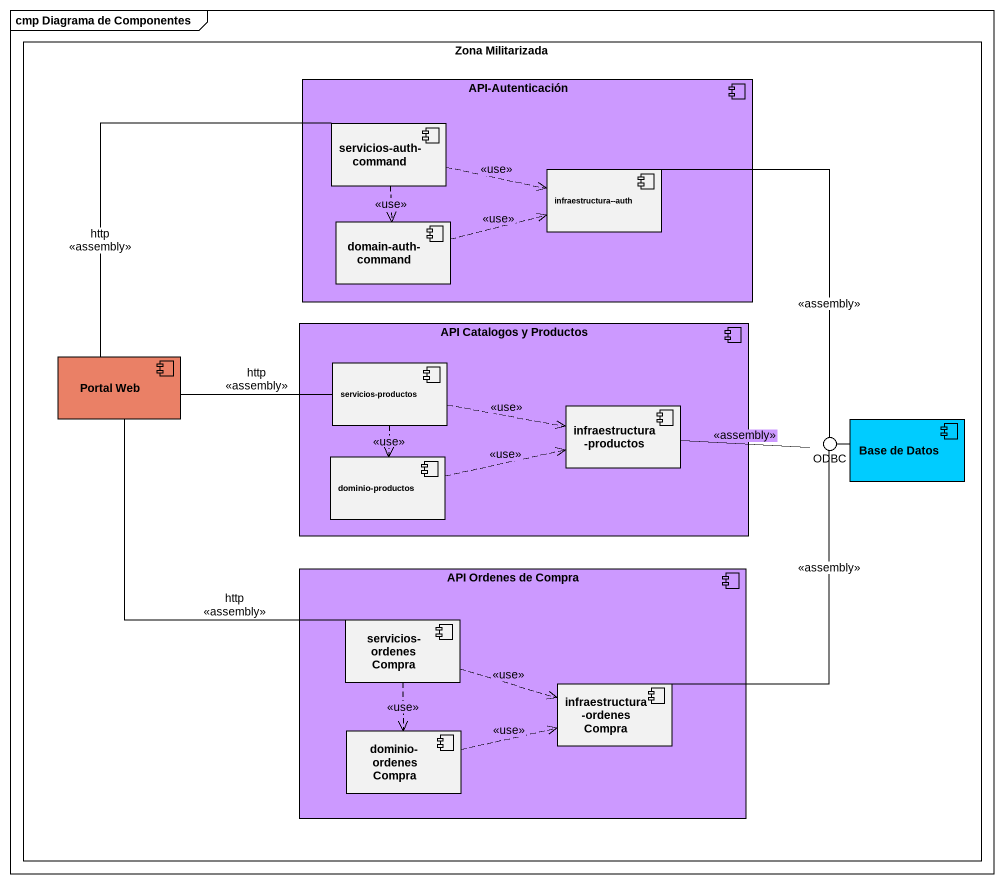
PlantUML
@startuml
mainframe cmp Diagrama de Componentes
rectangle "Zona Militarizada" as Zona_Militarizada {
  component "API-Autenticación" as API_Autenticación #CC99FF {
    component "servicios-auth-command" as servicios_auth_command
    component "infraestructura--auth" as infraestructura_auth
    component "domain-auth-command" as domain_auth_command
  }
  component "API Catalogos y Productos" as API_Catalogos_y_Productos #CC99FF {
    component "servicios-productos" as servicios_productos
    component "infraestructura-productos" as infraestructura_productos
    component "dominio-productos" as dominio_productos
  }
  component "Portal Web" as Portal_Web #EA8066
  component "Base de Datos" as Base_de_Datos #00CCFF
  component "API Ordenes de Compra" as API_Ordenes_de_Compra #CC99FF {
    component "servicios-ordenesCompra" as servicios_ordenesCompra
    component "infraestructura-ordenesCompra" as infraestructura
    component "dominio-ordenesCompra" as dominio_ordenesCompra
  }
}
() ODBC
Base_de_Datos -left- ODBC
servicios_auth_command .right.> infraestructura_auth : <<use>>
servicios_auth_command ..> domain_auth_command : <<use>>
servicios_auth_command -- Portal_Web : http\n<<assembly>>
infraestructura_auth -- ODBC : <<assembly>>
domain_auth_command .right.> infraestructura_auth : <<use>>
Portal_Web -right- servicios_productos : http\n<<assembly>>
Portal_Web -- servicios_ordenesCompra : http\n<<assembly>>
servicios_productos .right.> infraestructura_productos : <<use>>
servicios_productos ..> dominio_productos : <<use>>
infraestructura_productos -right- ODBC : <<assembly>>
dominio_productos .right.> infraestructura_productos : <<use>>
servicios_ordenesCompra .right.> infraestructura : <<use>>
servicios_ordenesCompra ..> dominio_ordenesCompra : <<use>>
infraestructura -up- ODBC : <<assembly>>
dominio_ordenesCompra .right.> infraestructura : <<use>>
@enduml
